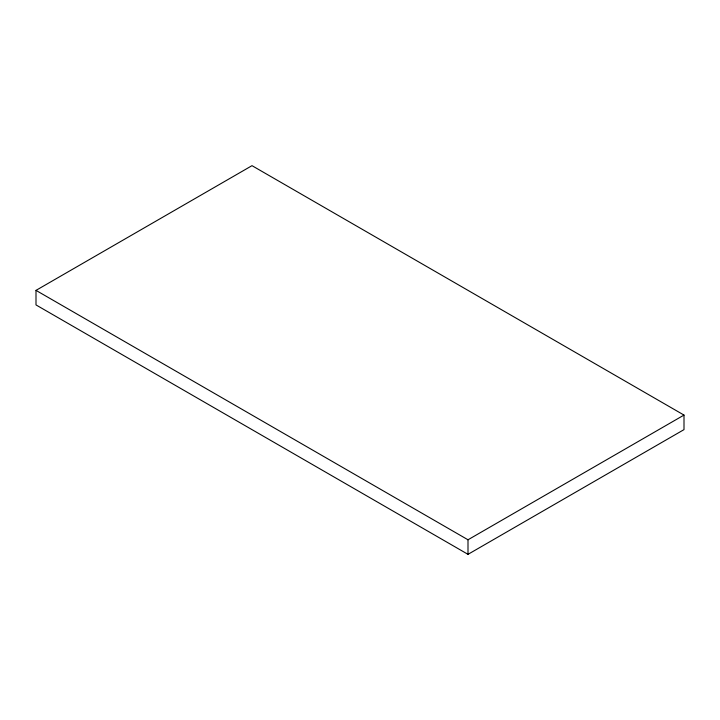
<?xml version="1.0" encoding="UTF-8"?>
<svg xmlns="http://www.w3.org/2000/svg" width="720" height="720" viewBox="0 0 720 720"><rect width="100%" height="100%" fill="white"/><g stroke="black" fill="none" stroke-linecap="round" stroke-linejoin="round"><path stroke-width="1.08" d="M36 290.376L252 165.663L684 415.08L684 429.624L468 554.337L36 304.92L36 290.376L468 539.784L684 415.08M468 539.784L468 554.337"/></g></svg>
